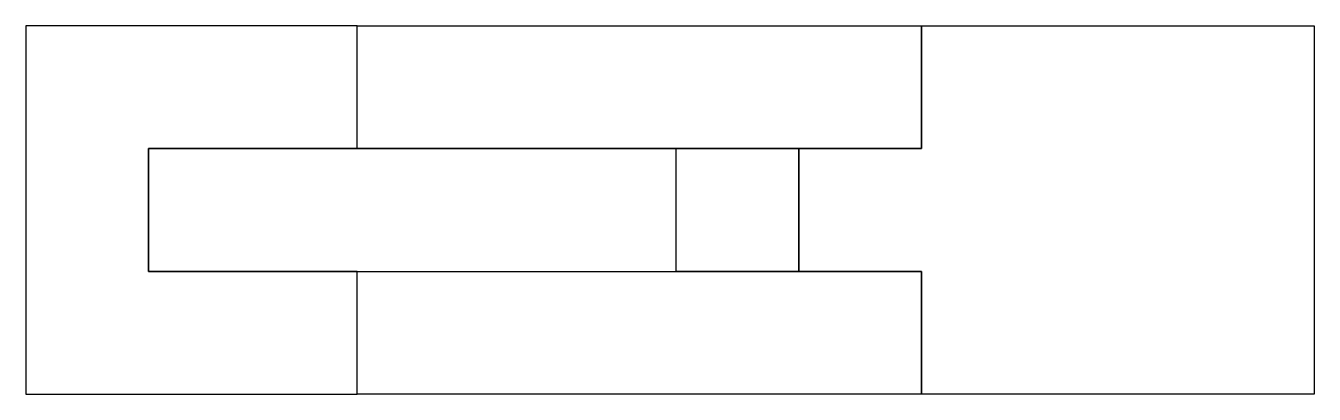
# Model space of a CAD drawing. Header units: millimetres. Extents: x 55 to 160, y 191 to 221.
import ezdxf

# ---------------------------------------------------------------- set-up
doc = ezdxf.new("R2010")
doc.units = ezdxf.units.MM
doc.header["$MEASUREMENT"] = 0
for name, color, linetype, lineweight in [('body', 7, 'Continuous', 0), ('cuts', 7, 'Continuous', 0), ('joints', 7, 'Continuous', 0)]:
    doc.layers.add(name, color=color, linetype=linetype, lineweight=lineweight)

msp = doc.modelspace()

# ---------------------------------------------------------------- linework, layer by layer
at = {"layer": 'body', "color": 1, "lineweight": 25, "true_color": 0xff0000}
for points in [[(82.45, 191.28), (82.45, 201.28), (65.45, 201.28), (65.45, 211.28), (82.45, 211.28), (82.45, 221.28), (55.45, 221.28), (55.45, 191.28)], [(128.45, 221.28), (128.45, 211.28), (82.45, 211.28), (82.45, 221.28)], [(160.45, 191.28), (128.45, 191.28), (128.45, 201.28), (118.45, 201.28), (118.45, 211.28), (128.45, 211.28), (128.45, 221.28), (160.45, 221.28)], [(108.45, 211.28), (65.45, 211.28), (65.45, 201.28), (108.45, 201.28)], [(118.45, 211.28), (118.45, 201.28), (108.45, 201.28), (108.45, 211.28)], [(82.45, 191.28), (82.45, 201.28), (128.45, 201.28), (128.45, 191.28)]]:
    msp.add_lwpolyline(points, close=True, dxfattribs=at)
at = {"layer": 'cuts', "color": 18, "lineweight": 25, "true_color": 0x000000}
for p, q in [((65.45, 211.28), (128.45, 211.28)), ((65.45, 201.28), (128.45, 201.28))]:
    msp.add_line(p, q, dxfattribs=at)
at = {"layer": 'joints', "color": 5, "lineweight": 25, "true_color": 0x0000ff}
for p, q in [((82.45, 211.28), (82.45, 221.28)), ((128.45, 211.28), (128.45, 221.28)), ((65.45, 201.28), (65.45, 211.28)), ((108.45, 201.28), (108.45, 211.28)), ((118.45, 201.28), (118.45, 211.28)), ((82.45, 191.28), (82.45, 201.28)), ((128.45, 191.28), (128.45, 201.28))]:
    msp.add_line(p, q, dxfattribs=at)

doc.saveas('drawing.dxf')
